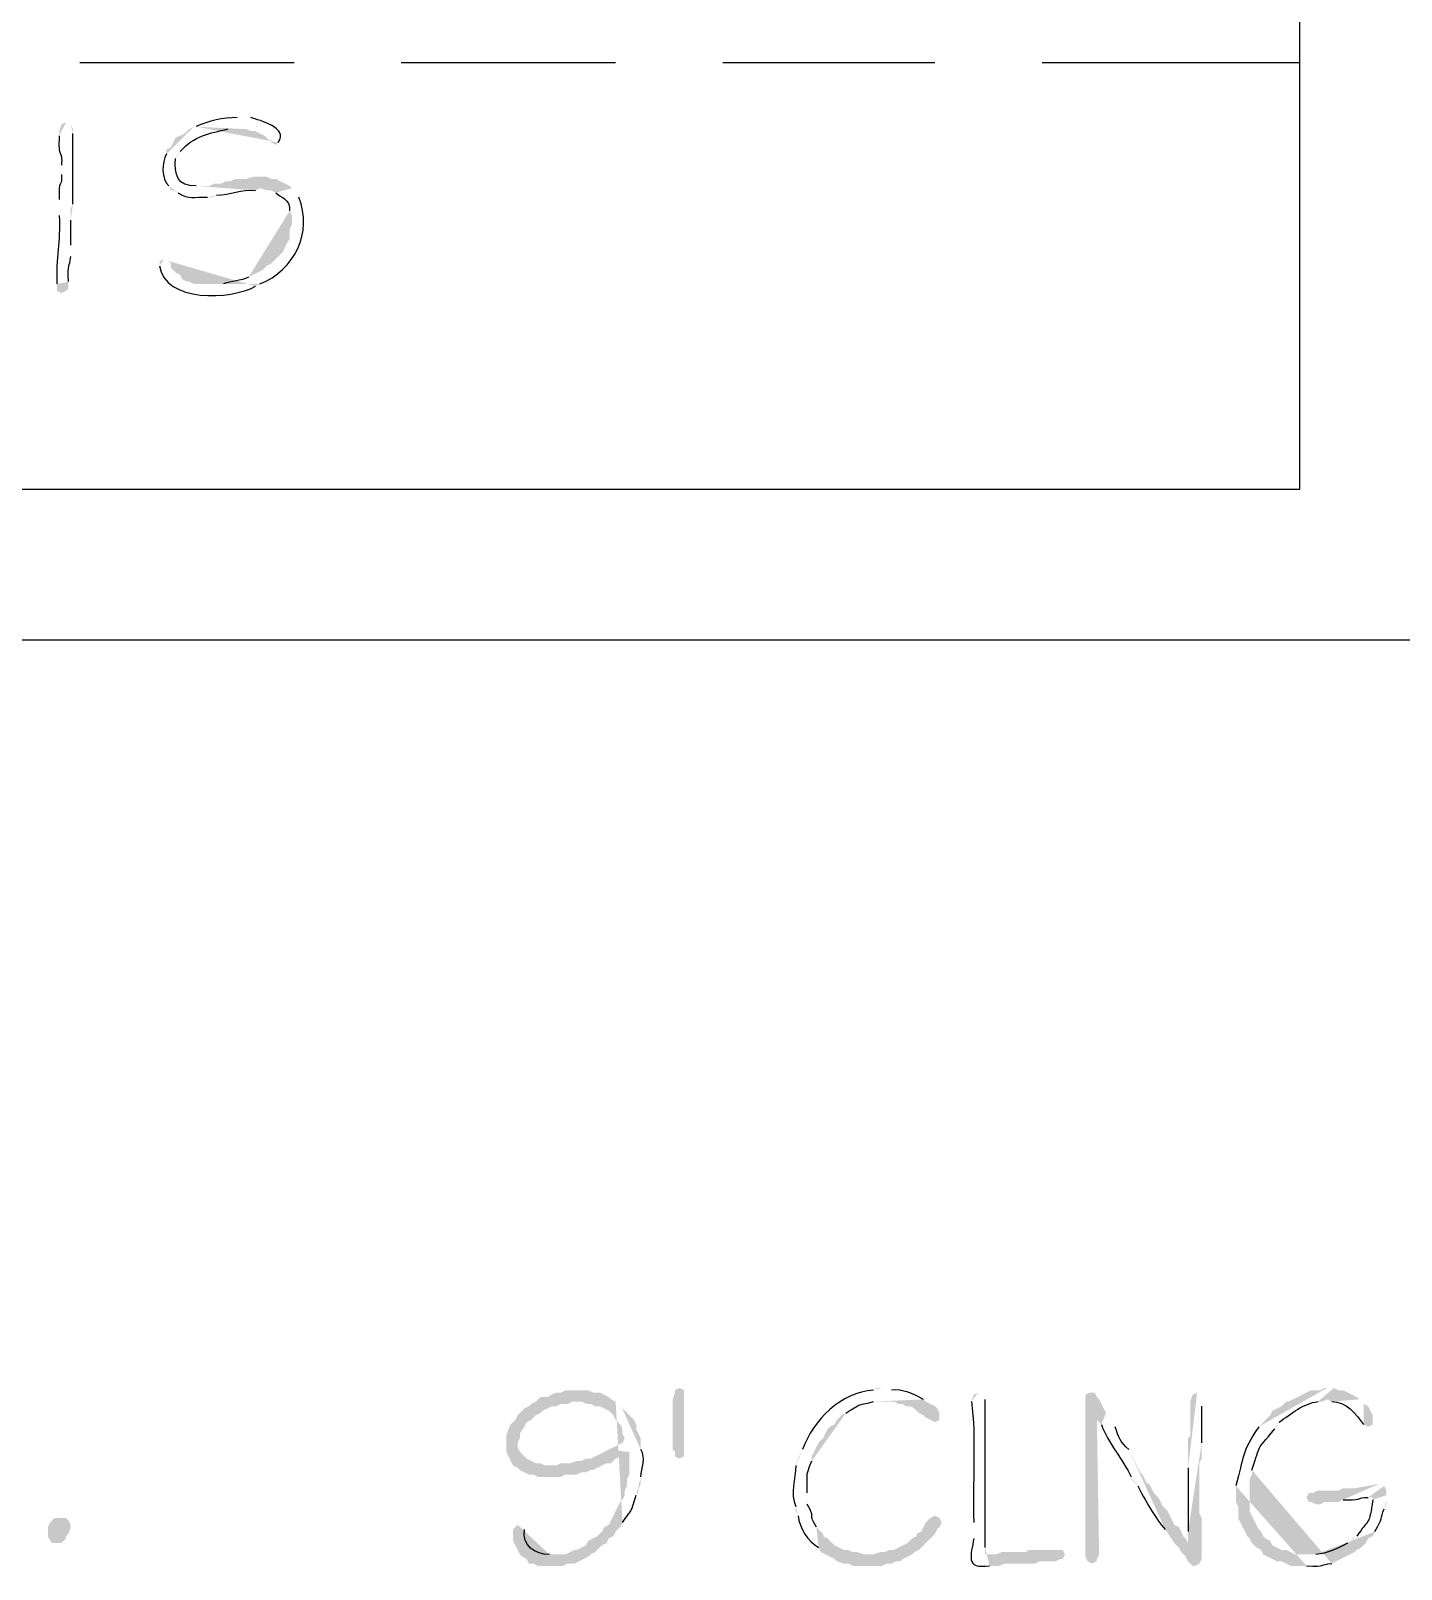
# Model space of a CAD drawing. Header units: inches. Extents: x -167 to 6071, y -6287 to -2731.
# Drawn here: x 1509.74 to 1541.8, y -5767.32 to -5731.35 of the extents above; entities that cross this region are included whole.
import ezdxf

# ---------------------------------------------------------------- set-up
doc = ezdxf.new("R2010")
doc.units = ezdxf.units.IN
doc.header["$LTSCALE"] = 96
doc.header["$MEASUREMENT"] = 0
doc.layers.add('PDF_Geometry', color=7, linetype='Continuous', true_color=0x4a4a4a)
doc.layers.add('PDF_Solid Fills', color=7, linetype='Continuous')

msp = doc.modelspace()

# ---------------------------------------------------------------- hatches: boundary and pattern name
at = {"layer": 'PDF_Solid Fills', "transparency": 33554559}
h = msp.add_hatch(color=256, dxfattribs=at)
h.paths.add_polyline_path([(1510.57, -5733.482), (1510.463, -5733.535), (1510.41, -5733.695), (1510.41, -5733.802)], flags=0)
h.paths.add_polyline_path([(1510.463, -5734.495), (1510.463, -5734.709)], flags=0)
h.paths.add_polyline_path([(1510.41, -5735.295), (1510.41, -5735.669)], flags=0)
h.paths.add_polyline_path([(1510.357, -5737.269), (1510.357, -5737.429), (1510.463, -5737.482), (1510.57, -5737.429), (1510.623, -5737.375), (1510.623, -5737.215)], flags=0)
h.paths.add_polyline_path([(1510.677, -5736.629), (1510.677, -5736.362)], flags=0)
h.paths.add_polyline_path([(1510.677, -5735.775), (1510.677, -5735.509), (1510.73, -5735.402)], flags=0)
h.paths.add_polyline_path([(1510.73, -5733.749), (1510.73, -5733.642), (1510.677, -5733.535)], flags=0)
h = msp.add_hatch(color=256, dxfattribs=at)
h.paths.add_polyline_path([(1513.557, -5733.589), (1513.45, -5733.642), (1513.343, -5733.749), (1513.237, -5733.802), (1513.13, -5733.855), (1513.023, -5734.069), (1512.917, -5734.122), (1512.917, -5734.229)], flags=0)
h.paths.add_polyline_path([(1512.97, -5734.975), (1513.023, -5735.082), (1513.077, -5735.082), (1513.183, -5735.135)], flags=0)
h.paths.add_polyline_path([(1513.877, -5735.242), (1513.983, -5735.242), (1514.09, -5735.189)], flags=0)
h.paths.add_polyline_path([(1514.997, -5735.082), (1515.103, -5735.029), (1515.85, -5735.029), (1515.797, -5734.975), (1513.61, -5734.975)], flags=0)
h.paths.add_polyline_path([(1513.13, -5734.335), (1513.183, -5734.229), (1513.237, -5734.175)], flags=0)
h.paths.add_polyline_path([(1514.357, -5733.642), (1514.623, -5733.642)], flags=0)
h = msp.add_hatch(color=256, dxfattribs=at)
h.paths.add_polyline_path([(1514.623, -5733.375), (1514.57, -5733.375)], flags=0)
h.paths.add_polyline_path([(1513.61, -5733.589), (1513.557, -5733.589), (1514.623, -5733.642), (1514.783, -5733.642), (1514.89, -5733.695), (1514.997, -5733.695), (1515.21, -5733.802), (1515.317, -5733.909), (1515.37, -5733.909), (1515.37, -5733.962), (1515.477, -5734.015), (1515.53, -5733.962)], flags=0)
h.paths.add_polyline_path([(1514.89, -5733.375), (1514.73, -5733.375)], flags=0)
for points in [[(1515.103, -5734.762), (1514.943, -5734.762), (1514.783, -5734.815), (1514.517, -5734.815), (1514.41, -5734.869), (1514.303, -5734.869), (1514.197, -5734.922), (1514.037, -5734.922), (1513.93, -5734.975), (1513.61, -5734.975), (1515.797, -5734.975), (1515.69, -5734.922), (1515.583, -5734.869), (1515.477, -5734.815), (1515.37, -5734.815), (1515.263, -5734.762)], [(1522.517, -5763.135), (1522.25, -5763.135), (1522.143, -5763.189), (1522.037, -5763.189), (1521.823, -5763.295), (1521.663, -5763.295), (1521.557, -5763.402), (1521.45, -5763.455), (1521.397, -5763.509), (1521.29, -5763.562), (1521.13, -5763.722), (1521.077, -5763.829), (1520.97, -5763.935), (1520.917, -5764.042), (1520.863, -5764.202), (1520.863, -5764.575), (1520.97, -5764.789), (1521.023, -5764.895), (1521.93, -5764.895), (1521.77, -5764.895), (1521.663, -5764.842), (1521.557, -5764.842), (1521.45, -5764.789), (1521.343, -5764.735), (1521.29, -5764.682), (1521.183, -5764.575), (1521.13, -5764.469), (1521.13, -5764.362), (1521.183, -5764.255), (1521.183, -5764.149), (1521.29, -5763.989), (1521.343, -5763.882), (1521.45, -5763.829), (1521.557, -5763.722), (1521.663, -5763.669), (1521.717, -5763.615), (1521.93, -5763.509), (1522.037, -5763.509), (1522.143, -5763.455), (1522.303, -5763.455), (1522.41, -5763.402), (1523.423, -5763.402), (1523.317, -5763.349), (1523.263, -5763.295), (1523.157, -5763.242), (1523.05, -5763.189), (1522.89, -5763.189), (1522.783, -5763.135), (1522.677, -5763.135)], [(1525.023, -5763.349), (1525.023, -5764.682), (1524.917, -5764.735), (1524.81, -5764.682), (1524.81, -5764.575), (1524.757, -5764.522), (1524.757, -5763.349), (1524.81, -5763.189), (1524.81, -5763.135), (1524.917, -5763.082), (1525.023, -5763.135)], [(1530.677, -5763.402), (1529.663, -5763.402), (1529.93, -5763.402), (1530.037, -5763.455), (1530.143, -5763.455), (1530.197, -5763.509), (1530.303, -5763.509), (1530.41, -5763.562), (1530.517, -5763.669), (1530.623, -5763.722), (1530.677, -5763.775), (1530.783, -5763.829), (1530.89, -5763.882), (1530.997, -5763.829), (1530.997, -5763.669), (1530.943, -5763.562), (1530.89, -5763.509), (1530.783, -5763.455)], [(1534.517, -5763.189), (1534.41, -5763.242), (1534.41, -5767.029), (1534.463, -5767.135), (1534.57, -5767.189), (1534.677, -5767.135), (1534.677, -5767.082), (1534.73, -5766.975), (1534.677, -5763.775), (1534.89, -5763.669), (1534.837, -5763.562), (1534.783, -5763.455), (1534.73, -5763.349), (1534.677, -5763.295), (1534.623, -5763.189)], [(1523.263, -5764.522), (1523.157, -5764.575), (1522.943, -5764.682), (1522.837, -5764.735), (1522.73, -5764.735), (1522.623, -5764.789), (1522.517, -5764.789), (1522.357, -5764.842), (1522.143, -5764.842), (1522.037, -5764.895), (1521.023, -5764.895), (1521.13, -5764.949), (1521.183, -5765.002), (1521.29, -5765.055), (1521.397, -5765.109), (1521.503, -5765.109), (1521.61, -5765.162), (1522.143, -5765.162), (1522.25, -5765.109), (1522.517, -5765.109), (1522.623, -5765.055), (1522.73, -5765.055), (1522.837, -5765.002), (1522.89, -5765.002), (1522.997, -5764.949), (1523.103, -5764.895), (1523.21, -5764.842), (1523.317, -5764.842), (1523.423, -5764.735), (1523.637, -5764.629), (1523.69, -5764.575)], [(1510.357, -5766.709), (1510.25, -5766.709), (1510.197, -5766.655), (1510.143, -5766.549), (1510.143, -5766.335), (1510.197, -5766.229), (1510.303, -5766.122), (1510.57, -5766.122), (1510.623, -5766.175), (1510.677, -5766.282), (1510.677, -5766.335), (1510.623, -5766.495), (1510.57, -5766.549), (1510.57, -5766.602), (1510.463, -5766.709)], [(1530.89, -5766.069), (1530.783, -5766.122), (1530.677, -5766.229), (1530.623, -5766.335), (1530.57, -5766.442), (1530.463, -5766.495), (1530.463, -5766.549), (1530.357, -5766.602), (1530.25, -5766.709), (1530.143, -5766.762), (1529.93, -5766.869), (1529.823, -5766.869), (1529.717, -5766.922), (1529.61, -5766.922), (1529.45, -5766.975), (1528.33, -5766.975), (1528.437, -5767.029), (1528.543, -5767.082), (1528.597, -5767.135), (1528.757, -5767.189), (1528.863, -5767.189), (1528.97, -5767.242), (1529.663, -5767.242), (1529.77, -5767.189), (1529.877, -5767.189), (1529.983, -5767.135), (1530.09, -5767.135), (1530.143, -5767.082), (1530.357, -5766.975), (1530.41, -5766.922), (1530.517, -5766.869), (1530.623, -5766.762), (1530.73, -5766.655), (1530.783, -5766.602), (1530.89, -5766.495), (1530.943, -5766.389), (1530.997, -5766.335), (1531.05, -5766.229), (1530.997, -5766.122)], [(1533.717, -5766.869), (1533.077, -5766.869), (1533.023, -5766.922), (1532.437, -5766.922), (1532.33, -5766.975), (1532.063, -5766.975), (1533.93, -5766.975), (1533.877, -5766.869), (1533.823, -5766.869)]]:
    msp.add_hatch(color=256, dxfattribs=at).paths.add_polyline_path(points)
h = msp.add_hatch(color=256, dxfattribs=at)
h.paths.add_polyline_path([(1515.85, -5735.029), (1515.103, -5735.029), (1515.263, -5735.082), (1515.37, -5735.082), (1515.477, -5735.135)], flags=0)
h.paths.add_polyline_path([(1515.797, -5735.562), (1515.85, -5735.669), (1515.85, -5735.882), (1515.797, -5735.989), (1515.797, -5736.202), (1515.69, -5736.415), (1515.637, -5736.522), (1515.53, -5736.629), (1515.477, -5736.682), (1515.37, -5736.789), (1515.263, -5736.842), (1515.21, -5736.895), (1515.157, -5736.949), (1515.05, -5737.002), (1514.943, -5737.055), (1514.837, -5737.109)], flags=0)
h.paths.add_polyline_path([(1514.25, -5737.269), (1513.877, -5737.269), (1515.103, -5737.269)], flags=0)
h.paths.add_polyline_path([(1516.01, -5735.242), (1515.903, -5735.135)], flags=0)
h = msp.add_hatch(color=256, dxfattribs=at)
h.paths.add_polyline_path([(1512.863, -5736.682), (1512.757, -5736.735), (1512.757, -5736.842)], flags=0)
h.paths.add_polyline_path([(1514.997, -5737.322), (1515.103, -5737.269), (1513.557, -5737.269), (1513.45, -5737.215), (1513.397, -5737.215), (1513.29, -5737.162), (1513.237, -5737.055), (1513.13, -5737.002), (1513.023, -5736.895), (1513.023, -5736.789), (1512.97, -5736.735)], flags=0)
h = msp.add_hatch(color=256, dxfattribs=at)
h.paths.add_polyline_path([(1529.663, -5763.082), (1529.557, -5763.082), (1529.45, -5763.135)], flags=0)
h.paths.add_polyline_path([(1527.797, -5764.522), (1527.69, -5764.735), (1527.637, -5764.895)], flags=0)
h.paths.add_polyline_path([(1527.637, -5765.855), (1527.637, -5765.962), (1527.69, -5766.069)], flags=0)
h.paths.add_polyline_path([(1528.17, -5766.815), (1528.223, -5766.922), (1528.33, -5766.975), (1529.343, -5766.975), (1529.237, -5766.975), (1529.077, -5766.922), (1528.97, -5766.922), (1528.863, -5766.869), (1528.757, -5766.869), (1528.65, -5766.815), (1528.543, -5766.762), (1528.49, -5766.709), (1528.383, -5766.602), (1528.277, -5766.549), (1528.277, -5766.495), (1528.17, -5766.389), (1528.117, -5766.335)], flags=0)
h.paths.add_polyline_path([(1527.903, -5765.802), (1527.903, -5765.535)], flags=0)
h.paths.add_polyline_path([(1528.01, -5764.789), (1528.01, -5764.682), (1528.117, -5764.469), (1528.17, -5764.362), (1528.277, -5764.255), (1528.383, -5764.042), (1528.437, -5763.989), (1528.543, -5763.935), (1528.597, -5763.829), (1528.703, -5763.722), (1528.81, -5763.669)], flags=0)
h.paths.add_polyline_path([(1529.45, -5763.402), (1530.677, -5763.402), (1530.623, -5763.349)], flags=0)
h.paths.add_polyline_path([(1529.877, -5763.135), (1529.77, -5763.082)], flags=0)
h = msp.add_hatch(color=256, dxfattribs=at)
h.paths.add_polyline_path([(1540.063, -5763.082), (1540.01, -5763.082), (1539.903, -5763.135), (1539.69, -5763.135), (1539.583, -5763.189), (1539.477, -5763.242), (1539.37, -5763.295), (1539.157, -5763.402), (1539.103, -5763.402), (1538.997, -5763.509), (1538.89, -5763.562), (1538.783, -5763.615), (1538.73, -5763.722), (1538.623, -5763.829), (1538.463, -5763.989)], flags=0)
h.paths.add_polyline_path([(1537.93, -5765.375), (1537.93, -5765.749), (1537.983, -5765.855), (1537.983, -5766.122), (1538.143, -5766.442), (1538.197, -5766.549), (1538.25, -5766.602), (1538.303, -5766.709), (1538.41, -5766.815), (1538.517, -5766.869), (1538.57, -5766.975), (1538.677, -5767.029), (1538.783, -5767.082), (1538.89, -5767.135), (1538.997, -5767.135), (1539.21, -5767.242), (1539.583, -5767.242)], flags=0)
h.paths.add_polyline_path([(1540.17, -5767.189), (1540.277, -5767.135), (1540.383, -5767.082), (1540.597, -5766.975), (1539.317, -5766.975), (1539.21, -5766.922), (1539.103, -5766.869), (1538.997, -5766.869), (1538.89, -5766.815), (1538.783, -5766.762), (1538.73, -5766.655), (1538.623, -5766.602), (1538.57, -5766.549), (1538.517, -5766.442), (1538.463, -5766.389), (1538.357, -5766.175), (1538.303, -5766.069), (1538.25, -5765.962), (1538.25, -5765.215), (1538.303, -5765.109), (1538.303, -5765.002)], flags=0)
h.paths.add_polyline_path([(1538.837, -5764.042), (1538.89, -5763.989), (1538.943, -5763.882)], flags=0)
h.paths.add_polyline_path([(1539.85, -5763.402), (1539.957, -5763.402), (1540.063, -5763.349), (1540.81, -5763.349), (1540.757, -5763.295), (1540.65, -5763.242), (1540.543, -5763.189), (1540.437, -5763.135), (1540.33, -5763.135), (1540.223, -5763.082)], flags=0)
h = msp.add_hatch(color=256, dxfattribs=at)
h.paths.add_polyline_path([(1523.423, -5763.402), (1522.517, -5763.402), (1522.623, -5763.402), (1522.73, -5763.455), (1522.837, -5763.455), (1522.943, -5763.509), (1523.05, -5763.509), (1523.263, -5763.615), (1523.37, -5763.722), (1523.423, -5763.829), (1523.53, -5763.935), (1523.583, -5764.042), (1523.583, -5764.149), (1523.637, -5764.255), (1523.583, -5764.362), (1523.477, -5764.415), (1523.37, -5764.469), (1523.263, -5764.522), (1523.69, -5764.575), (1523.743, -5764.575), (1523.743, -5765.109), (1523.69, -5765.215), (1523.69, -5765.375), (1523.637, -5765.482), (1523.637, -5765.589), (1523.583, -5765.695), (1523.53, -5765.749), (1523.477, -5765.855), (1523.423, -5765.962), (1523.37, -5766.069), (1523.263, -5766.282), (1523.157, -5766.335), (1523.103, -5766.442), (1522.997, -5766.549), (1522.89, -5766.602), (1522.783, -5766.655), (1522.73, -5766.762), (1522.623, -5766.815), (1522.517, -5766.869), (1522.463, -5766.869), (1522.357, -5766.922), (1522.25, -5766.975), (1521.877, -5766.975), (1522.783, -5767.029), (1522.837, -5766.975), (1522.943, -5766.922), (1522.997, -5766.869), (1523.103, -5766.762), (1523.21, -5766.709), (1523.263, -5766.602), (1523.37, -5766.549), (1523.423, -5766.442), (1523.53, -5766.335), (1523.583, -5766.229)], flags=0)
h.paths.add_polyline_path([(1523.903, -5765.589), (1523.957, -5765.535), (1523.957, -5765.429), (1524.01, -5765.322), (1524.01, -5765.162)], flags=0)
h.paths.add_polyline_path([(1524.01, -5764.522), (1524.01, -5764.255), (1523.957, -5764.149), (1523.903, -5764.042), (1523.903, -5763.935), (1523.85, -5763.829), (1523.69, -5763.669), (1523.637, -5763.615), (1523.583, -5763.562), (1523.53, -5763.455)], flags=0)
h = msp.add_hatch(color=256, dxfattribs=at)
h.paths.add_polyline_path([(1531.903, -5763.189), (1531.797, -5763.242), (1531.743, -5763.402)], flags=0)
h.paths.add_polyline_path([(1531.797, -5766.229), (1531.797, -5766.602)], flags=0)
h.paths.add_polyline_path([(1532.17, -5767.242), (1532.383, -5767.242), (1532.543, -5767.189), (1533.237, -5767.189), (1533.343, -5767.135), (1533.717, -5767.135), (1533.823, -5767.082), (1533.877, -5767.082), (1533.93, -5766.975), (1532.063, -5766.975), (1532.063, -5766.815)], flags=0)
h.paths.add_polyline_path([(1532.063, -5763.349), (1532.01, -5763.242)], flags=0)
h = msp.add_hatch(color=256, dxfattribs=at)
h.paths.add_polyline_path([(1537.023, -5763.189), (1536.917, -5763.242), (1536.863, -5763.402), (1536.863, -5764.202), (1536.81, -5764.255), (1536.81, -5764.949)], flags=0)
h.paths.add_polyline_path([(1536.81, -5766.442), (1536.81, -5766.709), (1536.49, -5766.709), (1536.597, -5766.815), (1536.65, -5766.922), (1536.757, -5767.029), (1536.81, -5767.135), (1536.863, -5767.189), (1536.917, -5767.242), (1536.97, -5767.242), (1537.077, -5767.189), (1537.13, -5767.082), (1537.13, -5766.122), (1537.077, -5766.015), (1537.077, -5764.842), (1537.13, -5764.735), (1537.13, -5764.362)], flags=0)
h.paths.add_polyline_path([(1537.13, -5763.509), (1537.13, -5763.242)], flags=0)
h = msp.add_hatch(color=256, dxfattribs=at)
h.paths.add_polyline_path([(1540.81, -5763.349), (1540.063, -5763.349), (1540.17, -5763.402)], flags=0)
h.paths.add_polyline_path([(1540.917, -5763.935), (1541.023, -5763.989), (1541.13, -5763.935), (1541.13, -5763.722), (1541.023, -5763.509), (1540.917, -5763.455)], flags=0)
h = msp.add_hatch(color=256, dxfattribs=at)
h.paths.add_polyline_path([(1534.89, -5763.669), (1534.677, -5763.775), (1534.677, -5763.829), (1534.783, -5763.935)], flags=0)
h.paths.add_polyline_path([(1535.477, -5765.162), (1535.53, -5765.269), (1535.637, -5765.375)], flags=0)
h.paths.add_polyline_path([(1536.277, -5766.389), (1536.383, -5766.549), (1536.49, -5766.709), (1536.81, -5766.709), (1536.757, -5766.602), (1536.703, -5766.549), (1536.597, -5766.335), (1536.49, -5766.282), (1536.437, -5766.175), (1536.383, -5766.069), (1536.33, -5765.962), (1536.223, -5765.855), (1536.17, -5765.749), (1536.117, -5765.642), (1536.01, -5765.535), (1535.957, -5765.429), (1535.903, -5765.322), (1535.85, -5765.322), (1535.743, -5765.109), (1535.69, -5765.055), (1535.637, -5764.949), (1535.583, -5764.842), (1535.53, -5764.735), (1535.477, -5764.629), (1535.423, -5764.522)], flags=0)
h.paths.add_polyline_path([(1535.103, -5763.989), (1535.05, -5763.882), (1534.997, -5763.775)], flags=0)
h = msp.add_hatch(color=256, dxfattribs=at)
h.paths.add_polyline_path([(1541.29, -5765.322), (1540.703, -5765.429), (1540.437, -5765.429), (1540.33, -5765.482), (1539.85, -5765.482), (1539.743, -5765.535), (1539.637, -5765.535), (1539.583, -5765.642), (1539.637, -5765.749), (1539.69, -5765.749), (1539.797, -5765.802), (1539.903, -5765.802), (1540.01, -5765.749), (1540.33, -5765.749), (1540.437, -5765.695)], flags=0)
h.paths.add_polyline_path([(1541.023, -5765.642), (1541.13, -5765.642), (1541.45, -5765.589), (1541.45, -5765.482), (1541.397, -5765.375)], flags=0)
h = msp.add_hatch(color=256, dxfattribs=at)
h.paths.add_polyline_path([(1541.45, -5765.589), (1541.13, -5765.642), (1541.13, -5765.695)], flags=0)
h.paths.add_polyline_path([(1540.757, -5766.549), (1540.65, -5766.602), (1540.65, -5766.655), (1540.543, -5766.709)], flags=0)
h.paths.add_polyline_path([(1539.797, -5766.975), (1539.637, -5766.975), (1540.597, -5766.975), (1540.703, -5766.922), (1540.757, -5766.869), (1540.863, -5766.815), (1540.97, -5766.709), (1541.023, -5766.602), (1541.13, -5766.549), (1541.183, -5766.442)], flags=0)
h.paths.add_polyline_path([(1541.397, -5765.909), (1541.45, -5765.802), (1541.45, -5765.695)], flags=0)
h = msp.add_hatch(color=256, dxfattribs=at)
h.paths.add_polyline_path([(1521.13, -5766.282), (1521.023, -5766.389), (1521.023, -5766.655), (1521.183, -5766.975), (1521.237, -5767.029), (1521.343, -5767.082), (1521.397, -5767.189), (1521.503, -5767.189), (1521.61, -5767.242), (1522.197, -5767.242), (1522.303, -5767.189), (1522.463, -5767.189), (1522.57, -5767.135), (1522.677, -5767.082), (1522.783, -5767.029), (1521.877, -5766.975)], flags=0)
h.paths.add_polyline_path([(1521.29, -5766.389), (1521.237, -5766.282)], flags=0)

# ---------------------------------------------------------------- linework, layer by layer
at = {"layer": 'PDF_Geometry', "color": 7}
for points in [[(1485.663, -5714.602), (1476.437, -5714.602), (1476.437, -5730.602), (1472.437, -5730.602), (1472.437, -5734.069), (1476.437, -5734.069), (1476.437, -5745.589), (1542.89, -5745.589), (1542.89, -5581.109), (1692.437, -5581.109)], [(1485.663, -5690.602), (1485.663, -5714.602), (1485.663, -5718.069), (1479.903, -5718.069), (1479.903, -5742.069), (1539.423, -5742.069), (1539.423, -5718.069), (1533.663, -5718.069), (1533.663, -5714.602), (1533.663, -5690.602)]]:
    msp.add_lwpolyline(points, dxfattribs=at)
at = {"layer": 'PDF_Geometry'}
for points in [[(1515.903, -5732.095), (1510.89, -5732.095)], [(1523.423, -5732.095), (1518.41, -5732.095)], [(1530.89, -5732.095), (1525.93, -5732.095)], [(1539.423, -5732.095), (1533.397, -5732.095)]]:
    msp.add_lwpolyline(points, dxfattribs=at)
at = {"layer": 'PDF_Geometry', "color": 7}
for points in [[(1513.237, -5734.175), (1513.564, -5733.791), (1513.922, -5733.756), (1514.357, -5733.642)], [(1514.57, -5733.375), (1514.239, -5733.385), (1513.91, -5733.451), (1513.61, -5733.589)], [(1515.53, -5733.962), (1515.782, -5733.609), (1515.102, -5733.452), (1514.89, -5733.375)], [(1510.41, -5733.802), (1510.371, -5734.365), (1510.488, -5734.098), (1510.463, -5734.495)], [(1510.73, -5735.402), (1510.73, -5734.851), (1510.73, -5734.3), (1510.73, -5733.749)], [(1512.917, -5734.229), (1512.808, -5734.431), (1512.79, -5734.807), (1512.97, -5734.975)], [(1513.61, -5734.975), (1513.169, -5734.993), (1513.102, -5734.702), (1513.13, -5734.335)], [(1510.463, -5734.709), (1510.485, -5735.047), (1510.378, -5734.78), (1510.41, -5735.295)], [(1514.09, -5735.189), (1514.399, -5735.193), (1514.68, -5735.037), (1514.997, -5735.082)], [(1513.183, -5735.135), (1513.47, -5735.313), (1513.534, -5735.223), (1513.877, -5735.242)], [(1515.103, -5737.269), (1515.91, -5736.944), (1516.35, -5736.059), (1516.01, -5735.242)], [(1515.477, -5735.135), (1515.558, -5735.239), (1515.833, -5735.279), (1515.797, -5735.562)], [(1510.41, -5735.669), (1510.444, -5736.291), (1510.322, -5736.642), (1510.357, -5737.269)], [(1510.677, -5736.362), (1510.677, -5736.167), (1510.677, -5735.971), (1510.677, -5735.775)], [(1510.623, -5737.215), (1510.595, -5736.758), (1510.659, -5736.91), (1510.677, -5736.629)], [(1512.757, -5736.842), (1512.872, -5737.706), (1514.427, -5737.647), (1514.997, -5737.322)], [(1514.837, -5737.109), (1514.652, -5737.202), (1514.445, -5737.191), (1514.25, -5737.269)]]:
    msp.add_open_spline(points, degree=3, dxfattribs=at)
at = {"layer": 'PDF_Geometry'}
for points in [[(1529.45, -5763.135), (1528.698, -5763.186), (1528.039, -5763.829), (1527.797, -5764.522)], [(1530.623, -5763.349), (1530.411, -5763.232), (1530.118, -5763.099), (1529.877, -5763.135)], [(1528.81, -5763.669), (1529.209, -5763.425), (1529.015, -5763.516), (1529.45, -5763.402)], [(1531.743, -5763.402), (1531.861, -5764.207), (1531.766, -5765.372), (1531.797, -5766.229)], [(1532.063, -5766.815), (1532.063, -5765.66), (1532.063, -5764.504), (1532.063, -5763.349)], [(1538.943, -5763.882), (1539.211, -5763.691), (1539.51, -5763.439), (1539.85, -5763.402)], [(1540.17, -5763.402), (1540.505, -5763.389), (1540.736, -5763.693), (1540.917, -5763.935)], [(1537.13, -5764.362), (1537.13, -5764.078), (1537.13, -5763.793), (1537.13, -5763.509)], [(1534.783, -5763.935), (1534.929, -5764.369), (1535.293, -5764.747), (1535.477, -5765.162)], [(1535.423, -5764.522), (1535.222, -5764.348), (1535.19, -5764.241), (1535.103, -5763.989)], [(1538.463, -5763.989), (1538.049, -5764.613), (1538.119, -5764.676), (1537.93, -5765.375)], [(1538.303, -5765.002), (1538.537, -5764.34), (1538.368, -5764.609), (1538.837, -5764.042)], [(1524.01, -5765.162), (1524.021, -5764.959), (1524.148, -5764.72), (1524.01, -5764.522)], [(1527.637, -5764.895), (1527.637, -5765.207), (1527.492, -5765.551), (1527.637, -5765.855)], [(1527.903, -5765.535), (1527.92, -5765.073), (1527.84, -5765.21), (1528.01, -5764.789)], [(1536.81, -5764.949), (1536.81, -5765.447), (1536.81, -5765.944), (1536.81, -5766.442)], [(1523.583, -5766.229), (1523.847, -5765.829), (1523.755, -5766.063), (1523.903, -5765.589)], [(1535.637, -5765.375), (1535.782, -5765.669), (1536.059, -5766.157), (1536.277, -5766.389)], [(1540.437, -5765.695), (1540.831, -5765.725), (1540.764, -5765.643), (1541.023, -5765.642)], [(1528.117, -5766.335), (1527.881, -5765.918), (1528.138, -5766.219), (1527.903, -5765.802)], [(1541.13, -5765.695), (1541.056, -5766.303), (1541.028, -5766.141), (1540.757, -5766.549)], [(1541.183, -5766.442), (1541.378, -5766.109), (1541.294, -5766.147), (1541.397, -5765.909)], [(1527.69, -5766.069), (1527.717, -5766.369), (1527.931, -5766.667), (1528.17, -5766.815)], [(1521.877, -5766.975), (1521.54, -5766.981), (1521.227, -5766.776), (1521.29, -5766.389)], [(1531.797, -5766.602), (1531.745, -5766.992), (1531.574, -5767.321), (1532.17, -5767.242)], [(1540.543, -5766.709), (1540.297, -5766.836), (1540.077, -5766.961), (1539.797, -5766.975)], [(1539.583, -5767.242), (1540.043, -5767.271), (1539.889, -5767.207), (1540.17, -5767.189)]]:
    msp.add_open_spline(points, degree=3, dxfattribs=at)

doc.saveas('drawing.dxf')
